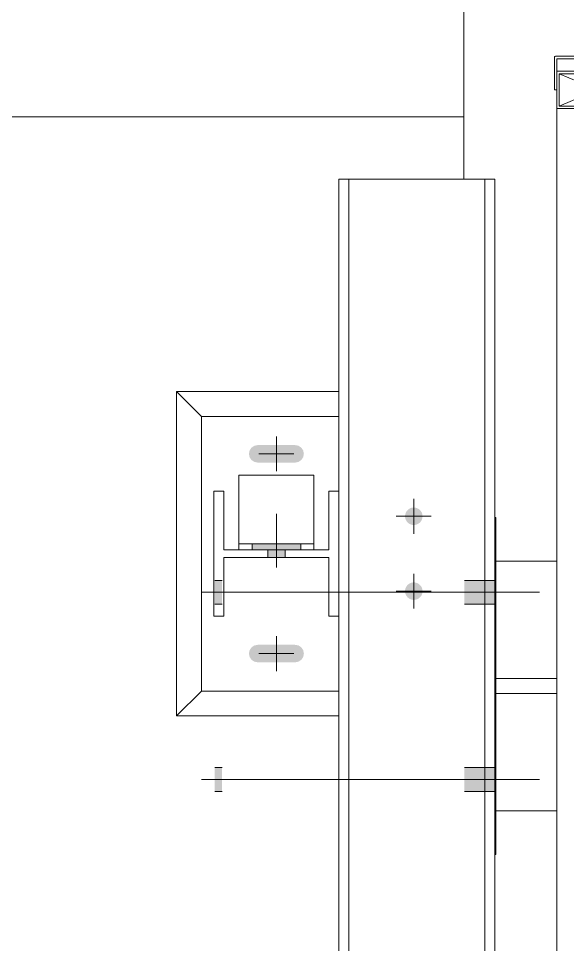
# Model space of a CAD drawing. Header units: millimetres. Extents: x -220592 to 404889, y -217665 to 38245.
# Drawn here: x 7651.02 to 7655.41, y -48034.15 to -48026.74 of the extents above; entities that cross this region are included whole.
import ezdxf

# ---------------------------------------------------------------- set-up
doc = ezdxf.new("R2010")
doc.units = ezdxf.units.MM
doc.linetypes.add('XKITLINE00', pattern=[0])
doc.layers.add('000 - 0_HIDE_OBJ_FRAMING_DEF_SUB_1', color=7, linetype='Continuous')
doc.layers.add('Part', color=7, linetype='Continuous', lineweight=0)

# ---------------------------------------------------------------- blocks, each defined once
blk = doc.blocks.new('*A13471')
at = {"layer": '000 - 0_HIDE_OBJ_FRAMING_DEF_SUB_1', "color": 7, "linetype": 'XKITLINE00', "lineweight": 0}
blk.add_line((-83.06325, 182.190805), (-83.063246, 184.940805), dxfattribs=at)
blk = doc.blocks.new('*A13472')
at = {"layer": '000 - 0_HIDE_OBJ_FRAMING_DEF_SUB_1', "color": 7, "linetype": 'XKITLINE00', "lineweight": 0}
blk.add_line((-83.063349, 182.190805), (-83.063349, 182.690405), dxfattribs=at)
blk = doc.blocks.new('*A13617')
at = {"layer": '000 - 0_HIDE_OBJ_FRAMING_DEF_SUB_1', "color": 7, "linetype": 'XKITLINE00', "lineweight": 0}
for p, q in [((-82.807633, 179.482071), (-82.813213, 179.482071)), ((-82.807633, 176.782071), (-82.807633, 179.482071)), ((-82.813213, 176.782071), (-82.807633, 176.782071))]:
    blk.add_line(p, q, dxfattribs=at)
blk = doc.blocks.new('*A13618')
at = {"layer": '000 - 0_HIDE_OBJ_FRAMING_DEF_SUB_1', "color": 7, "linetype": 'XKITLINE00', "lineweight": 0}
for p, q in [((-82.807633, 178.192111), (-82.318045, 178.192111)), ((-82.807633, 178.072111), (-82.318045, 178.072111))]:
    blk.add_line(p, q, dxfattribs=at)
blk = doc.blocks.new('*A13621')
at = {"layer": '000 - 0_HIDE_OBJ_FRAMING_DEF_SUB_1'}
for points in [[(-84.9976, 178.7871), (-85.0576, 178.7871), (-85.0576, 178.9771), (-84.9976, 178.9771)], [(-84.9976, 178.7871), (-85.0576, 178.7871), (-85.0576, 178.9771), (-84.9976, 178.9771)], [(-82.8076, 178.7871), (-83.0576, 178.7871), (-83.0576, 178.9771), (-82.8076, 178.9771)], [(-82.8076, 178.7871), (-83.0576, 178.7871), (-83.0576, 178.9771), (-82.8076, 178.9771)], [(-84.9976, 177.2871), (-85.0576, 177.2871), (-85.0576, 177.4771), (-84.9976, 177.4771)], [(-84.9976, 177.2871), (-85.0576, 177.2871), (-85.0576, 177.4771), (-84.9976, 177.4771)], [(-82.8076, 177.2871), (-83.0576, 177.2871), (-83.0576, 177.4771), (-82.8076, 177.4771)], [(-82.8076, 177.2871), (-83.0576, 177.2871), (-83.0576, 177.4771), (-82.8076, 177.4771)]]:
    blk.add_hatch(color=7, dxfattribs=at).paths.add_polyline_path(points, flags=17)
at = {"layer": '000 - 0_HIDE_OBJ_FRAMING_DEF_SUB_1', "color": 7, "linetype": 'XKITLINE00', "lineweight": 0}
for p, q in [((-85.0576, 178.9771), (-84.9976, 178.9771)), ((-85.0576, 178.9771), (-84.9976, 178.9771)), ((-83.0576, 178.9771), (-82.8076, 178.9771)), ((-83.0576, 178.9771), (-82.8076, 178.9771)), ((-85.1632, 178.8821), (-82.4576, 178.8821)), ((-85.1632, 178.8821), (-82.4576, 178.8821)), ((-85.0576, 178.7871), (-84.9976, 178.7871)), ((-85.0576, 178.7871), (-84.9976, 178.7871)), ((-83.0576, 178.7871), (-82.8076, 178.7871)), ((-83.0576, 178.7871), (-82.8076, 178.7871)), ((-85.0576, 177.4771), (-84.9976, 177.4771)), ((-85.0576, 177.4771), (-84.9976, 177.4771)), ((-83.0576, 177.4771), (-82.8076, 177.4771)), ((-83.0576, 177.4771), (-82.8076, 177.4771)), ((-85.1632, 177.3821), (-82.4576, 177.3821)), ((-85.1632, 177.3821), (-82.4576, 177.3821)), ((-85.0576, 177.2871), (-84.9976, 177.2871)), ((-85.0576, 177.2871), (-84.9976, 177.2871)), ((-83.0576, 177.2871), (-82.8076, 177.2871)), ((-83.0576, 177.2871), (-82.8076, 177.2871))]:
    blk.add_line(p, q, dxfattribs=at)
blk = doc.blocks.new('*A13626')
at = {"layer": '000 - 0_HIDE_OBJ_FRAMING_DEF_SUB_1', "color": 7, "linetype": 'XKITLINE00', "lineweight": 0}
for p, q in [((-85.163213, 180.290805), (-85.163213, 178.090805)), ((-85.163213, 180.290805), (-84.063213, 180.290805)), ((-85.163213, 178.090805), (-84.063213, 178.090805))]:
    blk.add_line(p, q, dxfattribs=at)
blk = doc.blocks.new('*A13627')
at = {"layer": '000 - 0_HIDE_OBJ_FRAMING_DEF_SUB_1', "color": 7, "linetype": 'XKITLINE00', "lineweight": 0}
for p, q in [((-85.363213, 180.490805), (-85.163213, 180.290805)), ((-85.363213, 177.890805), (-85.363213, 180.490805)), ((-85.363213, 180.490805), (-84.063213, 180.490805)), ((-85.163213, 178.090805), (-85.363213, 177.890805)), ((-85.363213, 177.890805), (-84.063213, 177.890805))]:
    blk.add_line(p, q, dxfattribs=at)
blk = doc.blocks.new('*A13628')
at = {"layer": '000 - 0_HIDE_OBJ_FRAMING_DEF_SUB_1', "color": 7, "linetype": 'XKITLINE00', "lineweight": 0}
for p, q in [((-84.863213, 179.820805), (-84.863213, 179.220805)), ((-84.263213, 179.820805), (-84.863213, 179.820805)), ((-84.263213, 179.220805), (-84.263213, 179.820805)), ((-84.863213, 179.270805), (-84.263213, 179.270805))]:
    blk.add_line(p, q, dxfattribs=at)
blk = doc.blocks.new('*A13629')
at = {"layer": '000 - 0_HIDE_OBJ_FRAMING_DEF_SUB_1'}
for points in [[(-84.3682, 179.2708), (-84.3682, 179.2208), (-84.7582, 179.2208), (-84.7582, 179.2708)], [(-84.4932, 179.2208), (-84.4932, 179.1608), (-84.6332, 179.1608), (-84.6332, 179.2208)]]:
    blk.add_hatch(color=7, dxfattribs=at).paths.add_polyline_path(points, flags=17)
at = {"layer": '000 - 0_HIDE_OBJ_FRAMING_DEF_SUB_1', "color": 7, "linetype": 'XKITLINE00', "lineweight": 0}
for p, q in [((-84.5632, 179.0816), (-84.5632, 179.5108)), ((-84.7582, 179.2208), (-84.7582, 179.2708)), ((-84.6332, 179.1608), (-84.6332, 179.2208)), ((-84.4932, 179.1608), (-84.4932, 179.2208)), ((-84.3682, 179.2208), (-84.3682, 179.2708))]:
    blk.add_line(p, q, dxfattribs=at)
blk = doc.blocks.new('*A13630')
at = {"layer": '000 - 0_HIDE_OBJ_FRAMING_DEF_SUB_1'}
for points in [[(-83.4564, 179.5605), (-83.4496, 179.5595), (-83.4429, 179.5578), (-83.4364, 179.5555), (-83.4302, 179.5525), (-83.4243, 179.549), (-83.4188, 179.5449), (-83.4137, 179.5403), (-83.4091, 179.5352), (-83.405, 179.5297), (-83.4015, 179.5238), (-83.3985, 179.5176), (-83.3962, 179.5111), (-83.3946, 179.5045), (-83.3936, 179.4977), (-83.3932, 179.4908), (-83.3936, 179.4839), (-83.3946, 179.4771), (-83.3962, 179.4705), (-83.3985, 179.464), (-83.4015, 179.4578), (-83.405, 179.4519), (-83.4091, 179.4464), (-83.4137, 179.4413), (-83.4188, 179.4367), (-83.4243, 179.4326), (-83.4302, 179.4291), (-83.4364, 179.4261), (-83.4429, 179.4238), (-83.4496, 179.4221), (-83.4564, 179.4211), (-83.4632, 179.4208), (-83.4701, 179.4211), (-83.4769, 179.4221), (-83.4835, 179.4238), (-83.49, 179.4261), (-83.4962, 179.4291), (-83.5021, 179.4326), (-83.5076, 179.4367), (-83.5127, 179.4413), (-83.5173, 179.4464), (-83.5214, 179.4519), (-83.5249, 179.4578), (-83.5279, 179.464), (-83.5302, 179.4705), (-83.5319, 179.4771), (-83.5329, 179.4839), (-83.5332, 179.4908), (-83.5329, 179.4977), (-83.5319, 179.5045), (-83.5302, 179.5111), (-83.5279, 179.5176), (-83.5249, 179.5238), (-83.5214, 179.5297), (-83.5173, 179.5352), (-83.5127, 179.5403), (-83.5076, 179.5449), (-83.5021, 179.549), (-83.4962, 179.5525), (-83.49, 179.5555), (-83.4835, 179.5578), (-83.4769, 179.5595), (-83.4701, 179.5605), (-83.4632, 179.5608)], [(-83.4564, 178.9605), (-83.4496, 178.9595), (-83.4429, 178.9578), (-83.4364, 178.9555), (-83.4302, 178.9525), (-83.4243, 178.949), (-83.4188, 178.9449), (-83.4137, 178.9403), (-83.4091, 178.9352), (-83.405, 178.9297), (-83.4015, 178.9238), (-83.3985, 178.9176), (-83.3962, 178.9111), (-83.3946, 178.9045), (-83.3936, 178.8977), (-83.3932, 178.8908), (-83.3936, 178.8839), (-83.3946, 178.8771), (-83.3962, 178.8705), (-83.3985, 178.864), (-83.4015, 178.8578), (-83.405, 178.8519), (-83.4091, 178.8464), (-83.4137, 178.8413), (-83.4188, 178.8367), (-83.4243, 178.8326), (-83.4302, 178.8291), (-83.4364, 178.8261), (-83.4429, 178.8238), (-83.4496, 178.8221), (-83.4564, 178.8211), (-83.4632, 178.8208), (-83.4701, 178.8211), (-83.4769, 178.8221), (-83.4835, 178.8238), (-83.49, 178.8261), (-83.4962, 178.8291), (-83.5021, 178.8326), (-83.5076, 178.8367), (-83.5127, 178.8413), (-83.5173, 178.8464), (-83.5214, 178.8519), (-83.5249, 178.8578), (-83.5279, 178.864), (-83.5302, 178.8705), (-83.5319, 178.8771), (-83.5329, 178.8839), (-83.5332, 178.8908), (-83.5329, 178.8977), (-83.5319, 178.9045), (-83.5302, 178.9111), (-83.5279, 178.9176), (-83.5249, 178.9238), (-83.5214, 178.9297), (-83.5173, 178.9352), (-83.5127, 178.9403), (-83.5076, 178.9449), (-83.5021, 178.949), (-83.4962, 178.9525), (-83.49, 178.9555), (-83.4835, 178.9578), (-83.4769, 178.9595), (-83.4701, 178.9605), (-83.4632, 178.9608)]]:
    blk.add_hatch(color=7, dxfattribs=at).paths.add_polyline_path(points, flags=17)
at = {"layer": '000 - 0_HIDE_OBJ_FRAMING_DEF_SUB_1', "color": 7, "linetype": 'XKITLINE00', "lineweight": 0}
for p, q in [((-83.4632, 179.6308), (-83.4632, 179.3508)), ((-83.6032, 179.4908), (-83.3232, 179.4908)), ((-83.4632, 179.0308), (-83.4632, 178.7508)), ((-83.6032, 178.8908), (-83.3232, 178.8908))]:
    blk.add_line(p, q, dxfattribs=at)
blk = doc.blocks.new('*A13631')
at = {"layer": '000 - 0_HIDE_OBJ_FRAMING_DEF_SUB_1'}
for points in [[(-84.3485, 179.964), (-84.3637, 179.9413), (-84.3864, 179.9261), (-84.4132, 179.9208), (-84.7132, 179.9208), (-84.74, 179.9261), (-84.7627, 179.9413), (-84.7779, 179.964), (-84.7832, 179.9908), (-84.7779, 180.0176), (-84.7627, 180.0403), (-84.74, 180.0555), (-84.7132, 180.0608), (-84.4132, 180.0608), (-84.3864, 180.0555), (-84.3637, 180.0403), (-84.3485, 180.0176), (-84.3432, 179.9908)], [(-84.3485, 178.364), (-84.3637, 178.3413), (-84.3864, 178.3261), (-84.4132, 178.3208), (-84.7132, 178.3208), (-84.74, 178.3261), (-84.7627, 178.3413), (-84.7779, 178.364), (-84.7832, 178.3908), (-84.7779, 178.4176), (-84.7627, 178.4403), (-84.74, 178.4555), (-84.7132, 178.4608), (-84.4132, 178.4608), (-84.3864, 178.4555), (-84.3637, 178.4403), (-84.3485, 178.4176), (-84.3432, 178.3908)]]:
    blk.add_hatch(color=7, dxfattribs=at).paths.add_polyline_path(points, flags=17)
at = {"layer": '000 - 0_HIDE_OBJ_FRAMING_DEF_SUB_1', "color": 7, "linetype": 'XKITLINE00', "lineweight": 0}
for p, q in [((-84.5632, 180.1308), (-84.5632, 179.8508)), ((-84.7032, 179.9908), (-84.4232, 179.9908)), ((-84.5632, 178.5308), (-84.5632, 178.2508)), ((-84.7032, 178.3908), (-84.4232, 178.3908))]:
    blk.add_line(p, q, dxfattribs=at)
blk = doc.blocks.new('*A13639')
at = {"layer": '000 - 0_HIDE_OBJ_FRAMING_DEF_SUB_1', "color": 7, "linetype": 'XKITLINE00', "lineweight": 0}
for p, q in [((-82.807633, 179.132111), (-82.318045, 179.132111)), ((-82.807633, 177.132111), (-82.318045, 177.132111))]:
    blk.add_line(p, q, dxfattribs=at)
blk = doc.blocks.new('*A13648')
at = {"layer": '000 - 0_HIDE_OBJ_FRAMING_DEF_SUB_1', "color": 7, "linetype": 'XKITLINE00', "lineweight": 0}
for p, q in [((-84.983213, 179.690805), (-85.063213, 179.690805)), ((-85.063213, 179.690805), (-85.063213, 178.690805)), ((-84.983213, 179.220805), (-84.983213, 179.690805)), ((-84.063213, 179.690805), (-84.143213, 179.690805)), ((-84.143213, 179.690805), (-84.143213, 179.220805)), ((-84.063213, 178.690805), (-84.063213, 179.690805)), ((-84.143213, 179.220805), (-84.983213, 179.220805)), ((-84.983213, 178.690805), (-84.983213, 179.160805)), ((-84.983213, 179.160805), (-84.143213, 179.160805)), ((-84.143213, 179.160805), (-84.143213, 178.690805)), ((-85.063213, 178.690805), (-84.983213, 178.690805)), ((-84.143213, 178.690805), (-84.063213, 178.690805))]:
    blk.add_line(p, q, dxfattribs=at)
blk = doc.blocks.new('*A14448')
at = {"layer": '000 - 0_HIDE_OBJ_FRAMING_DEF_SUB_1', "color": 7, "linetype": 'XKITLINE00', "lineweight": 0}
for p, q in [((-82.813213, 182.190805), (-84.063213, 182.190805)), ((-84.063213, 182.190805), (-84.063213, 179.690805)), ((-83.983213, 154.940805), (-83.983213, 182.190805)), ((-82.893213, 154.940805), (-82.893213, 182.190805)), ((-82.813213, 154.940805), (-82.813213, 182.190805)), ((-84.063213, 158.690805), (-84.063213, 178.690805))]:
    blk.add_line(p, q, dxfattribs=at)
blk = doc.blocks.new('*A14449')
at = {"layer": 'Part', "color": 7, "linetype": 'XKITLINE00', "lineweight": 0}
for p, q in [((-82.317761, 184.40603), (-82.337761, 184.406027)), ((-82.337761, 184.406027), (-82.337716, 184.146027)), ((-82.317717, 184.15603), (-82.317761, 184.40603)), ((-82.337716, 184.146027), (-82.336029, 184.140471)), ((-82.336029, 184.140471), (-82.331541, 184.136789)), ((-82.331541, 184.136789), (-81.707714, 184.136137)), ((-80.927717, 184.156273), (-82.317717, 184.15603)), ((-81.707714, 184.136137), (-81.702158, 184.134452)), ((-81.702158, 184.134452), (-81.698474, 184.129965)), ((-81.698474, 184.129965), (-81.697712, 184.126138)), ((-81.697548, 183.186138), (-81.697712, 184.126138)), ((-81.677712, 184.126142), (-81.676028, 184.131698)), ((-81.676786, 183.182315), (-81.677712, 184.126142)), ((-81.676028, 184.131698), (-81.671541, 184.135382)), ((-81.671541, 184.135382), (-81.027714, 184.136255)), ((-81.027714, 184.136255), (-81.027702, 184.066255)), ((-80.928462, 184.062446), (-80.927717, 184.156273)), ((-81.027702, 184.066255), (-81.026015, 184.0607)), ((-81.026015, 184.0607), (-81.021527, 184.057018)), ((-81.021527, 184.057018), (-80.9377, 184.056271)), ((-80.9377, 184.056271), (-80.932145, 184.057957)), ((-80.932145, 184.057957), (-80.928462, 184.062446)), ((-81.026798, 183.250082), (-81.027546, 183.176255)), ((-81.023116, 183.254571), (-81.026798, 183.250082)), ((-81.01756, 183.256257), (-81.023116, 183.254571)), ((-80.933733, 183.25551), (-81.01756, 183.256257)), ((-80.929245, 183.251828), (-80.933733, 183.25551)), ((-80.927559, 183.246273), (-80.929245, 183.251828)), ((-80.927543, 183.156273), (-80.927559, 183.246273)), ((-82.336784, 183.169854), (-82.337499, 182.906027)), ((-82.333102, 183.174342), (-82.336784, 183.169854)), ((-82.327546, 183.176028), (-82.333102, 183.174342)), ((-81.70372, 183.176899), (-82.327546, 183.176028)), ((-82.317543, 183.15603), (-80.927543, 183.156273)), ((-82.317499, 182.90603), (-82.317543, 183.15603)), ((-81.699232, 183.180582), (-81.70372, 183.176899)), ((-81.697548, 183.186138), (-81.699232, 183.180582)), ((-81.673102, 183.177828), (-81.676786, 183.182315)), ((-81.667546, 183.176144), (-81.673102, 183.177828)), ((-81.027546, 183.176255), (-81.667546, 183.176144)), ((-82.337499, 182.906027), (-82.317499, 182.90603))]:
    blk.add_line(p, q, dxfattribs=at)
blk = doc.blocks.new('*A14453')
at = {"layer": 'Part', "color": 7, "linetype": 'XKITLINE00', "lineweight": 0}
for p, q in [((-81.668045, 183.056135), (-82.318045, 183.056135)), ((-82.318045, 183.056135), (-82.318045, 182.756135)), ((-82.298045, 182.776135), (-81.688045, 183.036135)), ((-82.298045, 183.036135), (-81.688045, 182.776135)), ((-82.298045, 182.776135), (-82.298045, 183.036135)), ((-82.298045, 183.036135), (-81.688045, 183.036135)), ((-81.688045, 183.036135), (-81.688045, 182.776135)), ((-81.668045, 182.756135), (-81.668045, 183.056135)), ((-81.688045, 182.776135), (-82.298045, 182.776135)), ((-82.318045, 182.756135), (-81.668045, 182.756135))]:
    blk.add_line(p, q, dxfattribs=at)
blk = doc.blocks.new('*A14458')
at = {"layer": 'Part', "color": 7, "linetype": 'XKITLINE00', "lineweight": 0}
blk.add_line((-82.318045, 169.556249), (-82.318045, 182.756135), dxfattribs=at)
blk = doc.blocks.new('*A14599')
at = {"layer": '000 - 0_HIDE_OBJ_FRAMING_DEF_SUB_1', "color": 7, "linetype": 'XKITLINE00', "lineweight": 0}
for p, q in [((-87.063349, 184.690405), (-83.063349, 184.690405)), ((-87.063349, 182.690405), (-87.063349, 184.690405)), ((-83.063349, 184.690405), (-83.063349, 182.690405)), ((-83.063349, 182.690405), (-87.063349, 182.690405))]:
    blk.add_line(p, q, dxfattribs=at)

msp = doc.modelspace()

# ---------------------------------------------------------------- block references
at = {"color": 7, "lineweight": 0}
for name in ['*A13471', '*A13472', '*A14599', '*A14449', '*A14453', '*A14458', '*A14448', '*A13627', '*A13626', '*A13631', '*A13628', '*A13648', '*A13630', '*A13629', '*A13617', '*A13639', '*A13621', '*A13618']:
    msp.add_blockref(name, (7737.6457, -48210.2152), dxfattribs=at)

doc.saveas('drawing.dxf')
